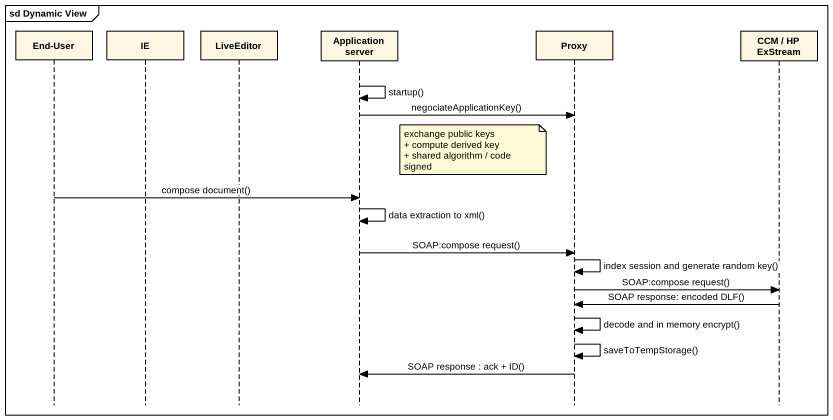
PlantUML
@startuml
mainframe sd Dynamic View
hide footbox
participant "End-User" as End_User
participant IE
participant LiveEditor
participant "Application server" as Application_server
participant Proxy
participant "CCM / HP ExStream" as CCM_HP_ExStream

Application_server -> Application_server : startup()
Application_server -> Proxy : negociateApplicationKey()
note left of Proxy
  exchange public keys
  + compute derived key
  + shared algorithm / code signed
end note
End_User -> Application_server : compose document()
Application_server -> Application_server : data extraction to xml()
Application_server -> Proxy : SOAP:compose request()
Proxy -> Proxy : index session and generate random key()
Proxy -> CCM_HP_ExStream : SOAP:compose request()
CCM_HP_ExStream -> Proxy : SOAP response: encoded DLF()
Proxy -> Proxy : decode and in memory encrypt()
Proxy -> Proxy : saveToTempStorage()
Proxy -> Application_server : SOAP response : ack + ID()
@enduml
